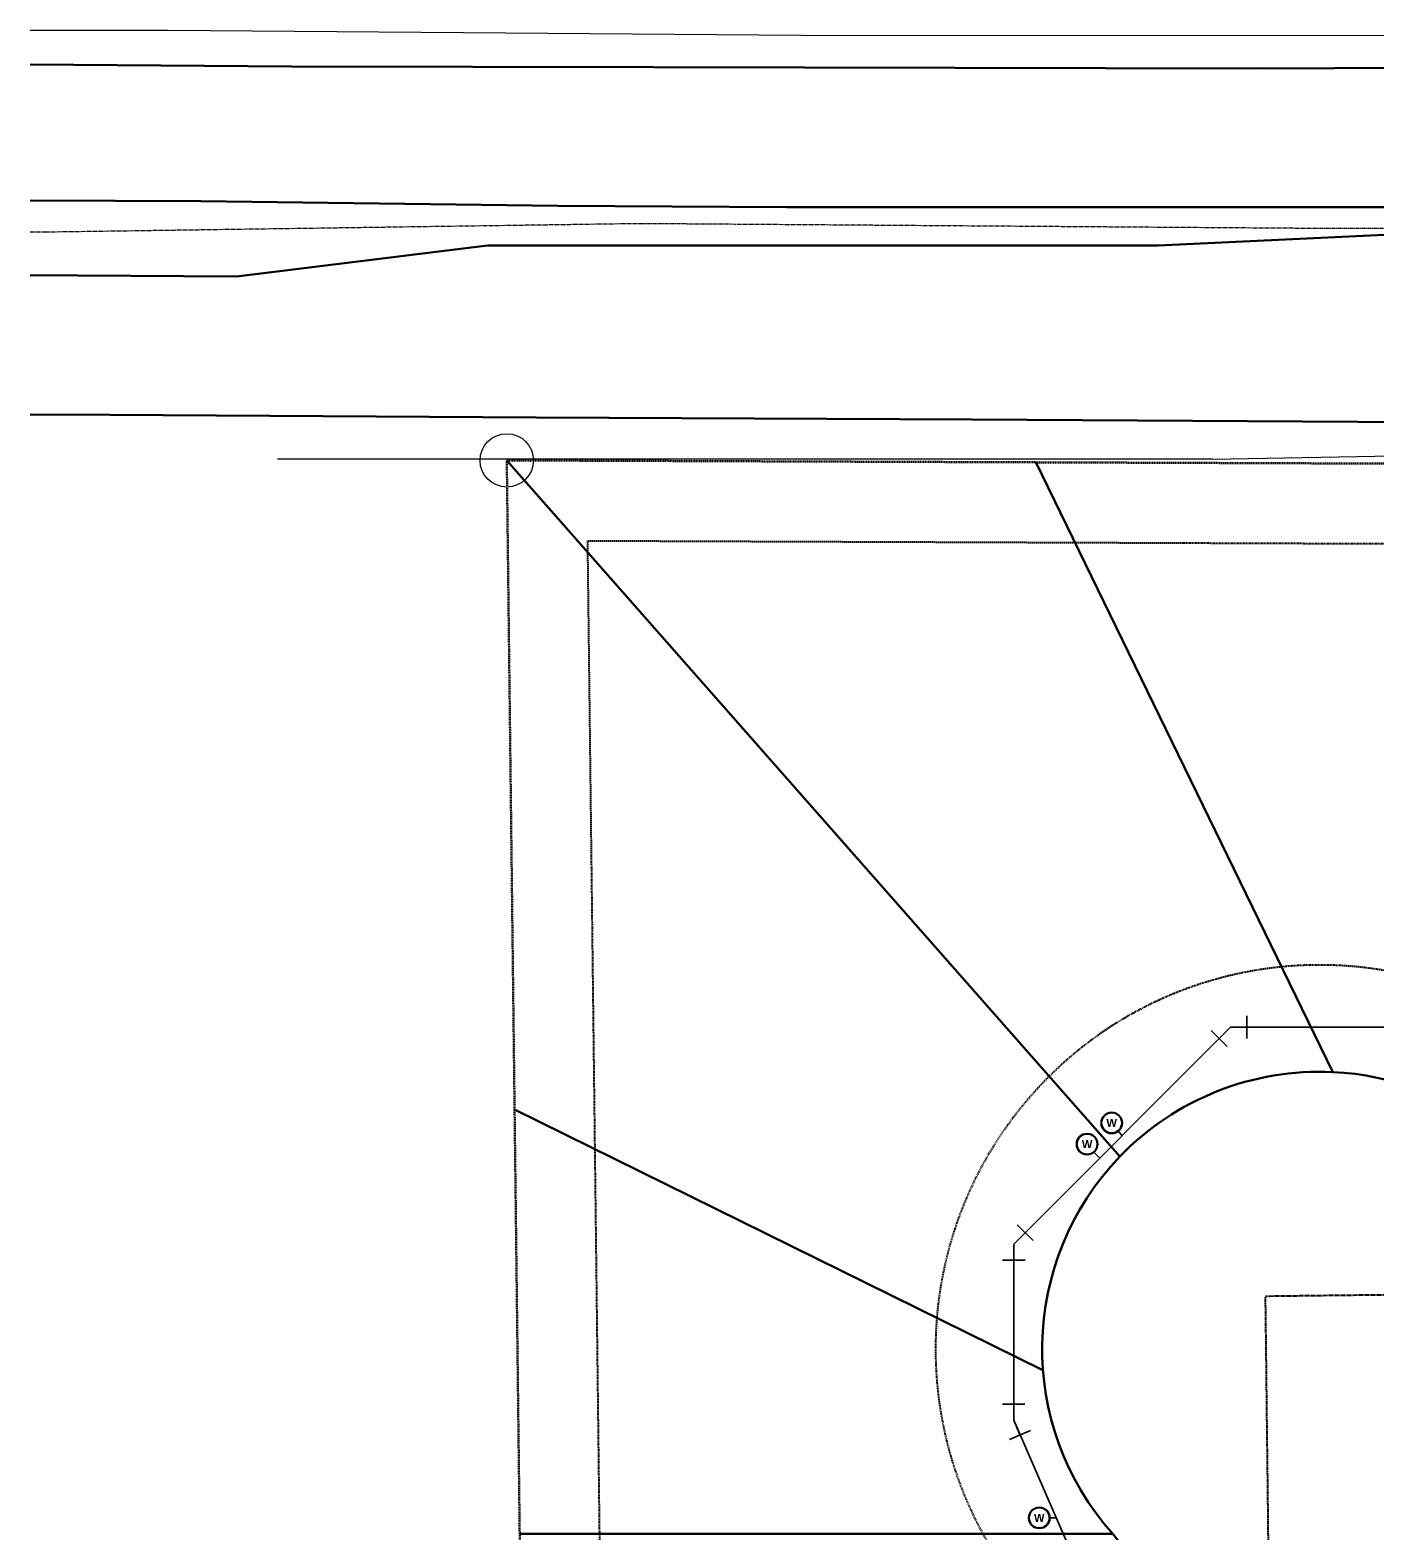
# Model space of a CAD drawing. Header units: feet. Extents: x -96 to 999, y -5 to 696.
# Drawn here: x -96.2 to 156.5, y 363.1 to 645 of the extents above; entities that cross this region are included whole.
import ezdxf
from ezdxf.enums import TextEntityAlignment as Align

# ---------------------------------------------------------------- set-up
doc = ezdxf.new("R2010")
doc.units = ezdxf.units.FT
doc.header["$MEASUREMENT"] = 0
for name, pattern in [('AutoCAD_Module2$0$BORDER2', [0.875, 0.25, -0.125, 0.25, -0.125, 0, -0.125]), ('CENTER2', [1.125, 0.75, -0.125, 0.125, -0.125]), ('HIDDEN2', [0.1875, 0.125, -0.0625])]:
    doc.linetypes.add(name, pattern=pattern)
for name, color, linetype, lineweight in [('AutoCAD_Module2$0$BOUNDARY', 7, 'AutoCAD_Module2$0$BORDER2', 90), ('BUILDINGLINE', 6, 'HIDDEN2', 40), ('EASEMENT', 3, 'HIDDEN2', 40), ('LOTLINES', 231, 'Continuous', 60), ('ROW', 5, 'Continuous', 80), ('WATERLINE', 4, 'Continuous', 35), ('X-ROAD-CL', 2, 'CENTER2', 40), ('X-SIDEWALK', 131, 'Continuous', 30), ('X-STREET', 157, 'Continuous', 60), ('X-STREET-CL', 2, 'CENTER2', 30)]:
    doc.layers.add(name, color=color, linetype=linetype, lineweight=lineweight)
doc.layers.add('AutoCAD_Module2$0$ENDPOINT', color=1, linetype='Continuous')
doc.styles.add('PROPOSED', font='arialbd.ttf', dxfattribs={"height": 2.5})

# ---------------------------------------------------------------- blocks, each defined once
blk = doc.blocks.new('45')
for p, q in [((2.11, 3.04), (-2.11, 3.03)), ((0, 3.03), (0, 0)), ((2.12, -2.12), (0, 0)), ((3.63, -0.61), (0.62, -3.63))]:
    blk.add_line(p, q)
blk = doc.blocks.new('225')
for p, q in [((-3.12, 1.96), (0.82, 3.59)), ((-1.15, 2.77), (0, 0)), ((0, 0), (0, -3)), ((-2.11, -3), (2.11, -3))]:
    blk.add_line(p, q)
blk = doc.blocks.new('WM-P')
h = blk.add_hatch(color=256)
h.dxf.hatch_style = 1
h.paths.add_polyline_path([(2, 0, 1), (-2, 0, 1)])
h.paths.add_polyline_path([(-1.88, 0, -1), (1.88, 0, -1)], flags=16)
h.paths.add_polyline_path([(-1.49, 0.51, -1), (1.49, -0.51, -1)], flags=0)
h.paths.add_polyline_path([(-1.36, -1.13), (1.36, -1.13), (1.36, 1.12), (-1.36, 1.12)], flags=8)
for radius in [2, 1.88]:
    blk.add_circle((0, 0), radius)
at = {"style": 'PROPOSED'}
blk.add_text('W', height=1.5, dxfattribs=at).set_placement((0, 0), align=Align.MIDDLE_CENTER)

msp = doc.modelspace()

# ---------------------------------------------------------------- linework, layer by layer
at = {"layer": 'AutoCAD_Module2$0$BOUNDARY'}
for p, q in [((0, 0), (-6.79, 564.38)), ((-6.79, 564.38), (443.27, 562.74))]:
    msp.add_line(p, q, dxfattribs=at)
at = {"layer": 'AutoCAD_Module2$0$ENDPOINT'}
msp.add_circle((-6.79, 564.38), 5, dxfattribs=at)
at = {"layer": 'BUILDINGLINE'}
msp.add_arc((145.59, 397.79), 72, 50.8327, 221.1786, dxfattribs=at)
at = {"layer": 'EASEMENT'}
for p, q in [((8.39, 549.32), (381, 547.97)), ((14.88, 10.17), (8.39, 549.32))]:
    msp.add_line(p, q, dxfattribs=at)
at = {"layer": 'LOTLINES'}
for p, q in [((-6.79, 564.38), (108.17, 433.9)), ((148.05, 449.73), (92.41, 564.02)), ((93.74, 393.83), (-5.33, 442.72)), ((106.81, 363.14), (-4.37, 363.14))]:
    msp.add_line(p, q, dxfattribs=at)
at = {"layer": 'ROW'}
for centre, radius, start, end in [((145.59, 397.79), 52, 87.2832, 136.0133), ((145.59, 397.79), 52, 50.2449, 87.2832), ((145.59, 397.79), 52, 136.0133, 221.7817), ((93.39, 351.15), 18, 0.4992, 41.7817)]:
    msp.add_arc(centre, radius, start, end, dxfattribs=at)
at = {"layer": 'WATERLINE'}
for p, q in [((88.25, 417.46), (128.91, 458.12)), ((128.91, 458.12), (169.97, 458.12)), ((108.58, 437.79), (107.8, 438.74)), ((103.29, 434.68), (104.38, 433.59)), ((88.25, 384.46), (88.25, 417.46)), ((107.48, 340.23), (88.25, 384.46)), ((95.04, 366.15), (96.21, 366.15))]:
    msp.add_line(p, q, dxfattribs=at)
at = {"layer": 'X-ROAD-CL'}
for p in [(647.62, 413.65), (647.62, 413.65), (138.62, 137.69)]:
    msp.add_line(p, (135.47, 407.67), dxfattribs=at)
at = {"layer": 'X-SIDEWALK'}
for p, q in [((-96.16, 645.05, 1150.96), (-70.35, 645.05, 1150.96)), ((-70.35, 645.05, 1150.96), (48.39, 644.11, 1154.02)), ((48.39, 644.11, 1154.02), (180.59, 644, 1155.55)), ((125.49, 564.63, 1155.43), (-49.79, 564.63, 1155.43)), ((125.49, 564.63, 1155.43), (203.07, 566.05, 1155.99))]:
    msp.add_line(p, q, dxfattribs=at)
at = {"layer": 'X-STREET'}
for p, q in [((-96.16, 638.59, 1152.2), (-47.17, 638.2, 1152.8)), ((-47.17, 638.2, 1152.8), (20.77, 638.12, 1154)), ((20.77, 638.12, 1154), (133.7, 637.87, 1154.79)), ((133.7, 637.87, 1154.79), (260.63, 638.2, 1156.72)), ((-64.13, 613, 1152.3), (-96.16, 613.12, 1152.09)), ((2.76, 612.13, 1153.87), (-64.13, 613, 1152.3)), ((45.64, 611.86, 1155.54), (2.76, 612.13, 1153.87)), ((170.64, 611.86, 1155.54), (45.64, 611.86, 1155.54)), ((115.34, 604.68, 1153.79), (164.45, 607, 1155.51)), ((-57.44, 598.86, 1152.42), (-10.42, 604.68, 1153.79)), ((-10.42, 604.68, 1153.79), (45.19, 604.68, 1153.79)), ((45.19, 604.68, 1153.79), (115.34, 604.68, 1153.79)), ((-96.16, 599.1, 1151.99), (-87.21, 599.07, 1152.02)), ((-87.21, 599.07, 1152.02), (-57.44, 598.86, 1152.42)), ((-96.16, 573, 1151.94), (-81.24, 572.95, 1151.96)), ((-81.24, 572.95, 1151.96), (-1.3, 572.42, 1153.9)), ((-1.3, 572.42, 1153.9), (80.48, 572.06, 1153.99)), ((80.48, 572.06, 1153.99), (164.32, 571.53, 1155.98))]:
    msp.add_line(p, q, dxfattribs=at)
at = {"layer": 'X-STREET-CL'}
for p, q in [((-96.16, 607.22, 1150.47), (-93.4, 607.22, 1150.47)), ((-93.4, 607.22, 1150.47), (18.31, 608.82, 1153.89)), ((18.31, 608.82, 1153.89), (144.46, 607.92, 1155.17)), ((144.46, 607.92, 1155.17), (263.86, 608.15, 1156.88))]:
    msp.add_line(p, q, dxfattribs=at)

# ---------------------------------------------------------------- block references
at = {"layer": 'WATERLINE'}
for name, p, rotation in [('45', (128.91, 458.12), 270.0000000000002), ('45', (88.25, 417.46), 315.0000000000006), ('225', (88.25, 384.46), 180)]:
    msp.add_blockref(name, p, dxfattribs=dict(at, rotation=rotation))
for p in [(106.62, 440.19), (102.01, 436.21), (93.04, 366.15)]:
    msp.add_blockref('WM-P', p, dxfattribs=at)

doc.saveas('drawing.dxf')
